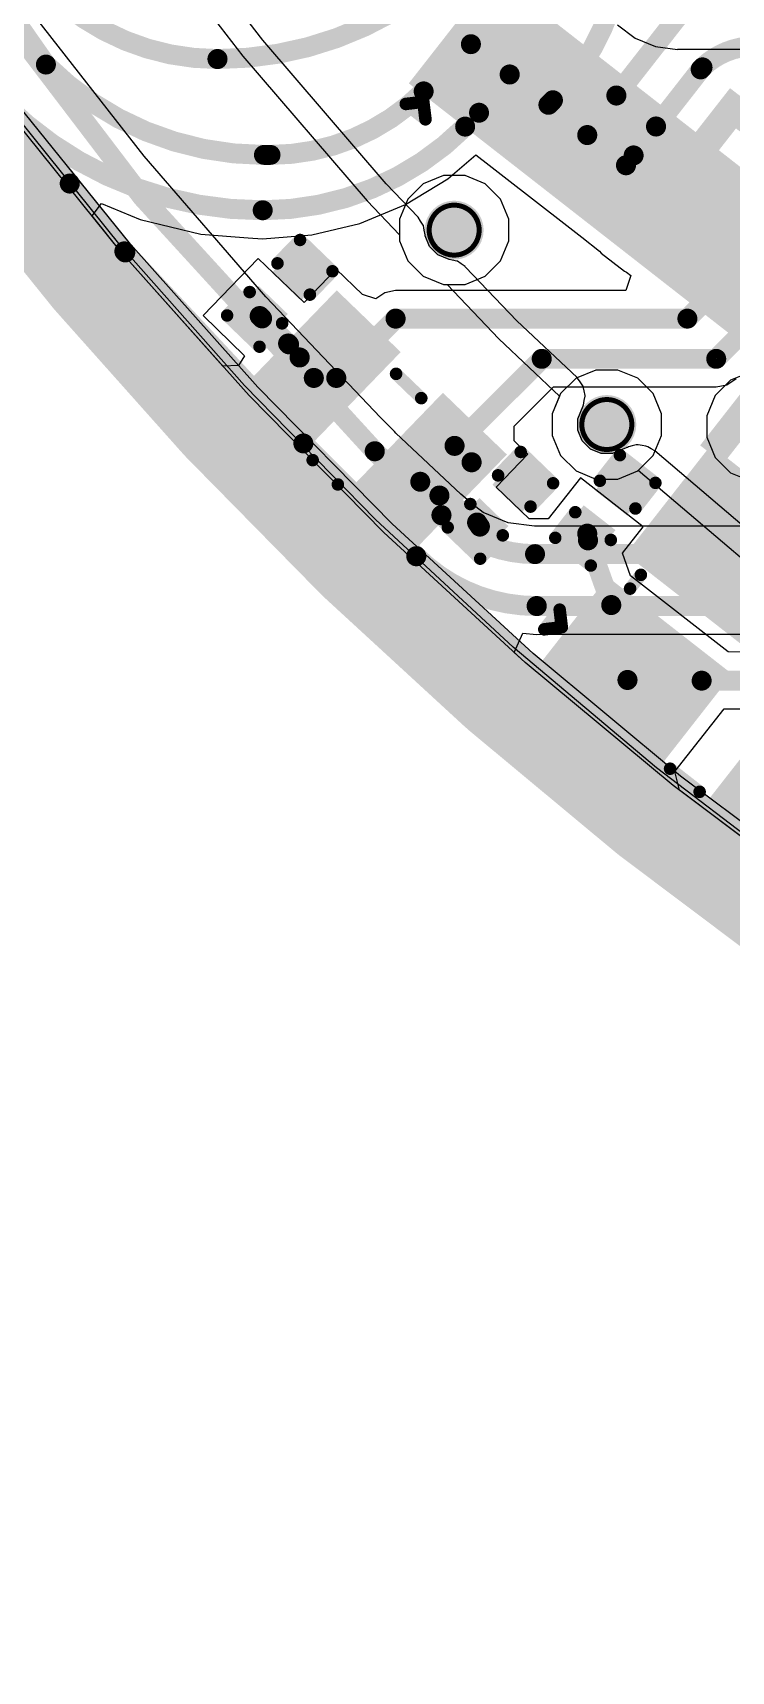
# Model space of a CAD drawing. Header units: inches. Extents: x -30 to 282, y -86 to 78.
# Drawn here: x -20.85 to -13.75, y -85.13 to -68.46 of the extents above; entities that cross this region are included whole.
import ezdxf

# ---------------------------------------------------------------- set-up
doc = ezdxf.new("R2010")
doc.units = ezdxf.units.IN
for name, color, linetype in [('Board Outline', 216, 'Continuous'), ('Bottom Layer', 5, 'Continuous'), ('Drill Drawing', 1, 'Continuous'), ('GND 01', 76, 'Continuous'), ('GND 02', 16, 'Continuous'), ('PWR', 156, 'Continuous'), ('SIG 01', 90, 'Continuous'), ('Top Layer', 1, 'Continuous'), ('Top Overlay', 2, 'Continuous'), ('Top Paste', 8, 'Continuous'), ('Top Solder', 216, 'Continuous'), ('Via Holes', 16, 'Continuous')]:
    doc.layers.add(name, color=color, linetype=linetype)

# ---------------------------------------------------------------- blocks, each defined once
blk = doc.blocks.new('SMD2012_2P_77')
at = {"layer": 'Top Layer'}
for points in [[(-1.1, 0.7), (-0.4, 0.7), (-0.4, -0.7), (-1.1, -0.7)], [(0.4, 0.7), (1.1, 0.7), (1.1, -0.7), (0.4, -0.7)]]:
    blk.add_hatch(color=1, dxfattribs=at).paths.add_polyline_path(points)
at = {"layer": 'Top Paste'}
for points in [[(-1.1, 0.7), (-0.4, 0.7), (-0.4, -0.7), (-1.1, -0.7)], [(0.4, 0.7), (1.1, 0.7), (1.1, -0.7), (0.4, -0.7)]]:
    blk.add_hatch(color=8, dxfattribs=at).paths.add_polyline_path(points)
at = {"layer": 'Top Solder'}
for points in [[(-1.202, 0.802), (-0.298, 0.802), (-0.298, -0.802), (-1.202, -0.802)], [(0.298, 0.802), (1.202, 0.802), (1.202, -0.802), (0.298, -0.802)]]:
    blk.add_hatch(color=216, dxfattribs=at).paths.add_polyline_path(points)
at = {"layer": 'Top Overlay', "const_width": 0.127}
for points in [[(-0.178, 0.61), (0.178, 0.61)], [(-0.178, -0.61), (0.178, -0.61)]]:
    blk.add_lwpolyline(points, dxfattribs=at)
at = {"layer": 'Top Overlay', "const_width": 0.0635}
for points in [[(-0.21, 0.61, 1), (-0.146, 0.61, 1)], [(0.146, 0.61, 1), (0.21, 0.61, 1)], [(-0.21, -0.61, 1), (-0.146, -0.61, 1)], [(0.146, -0.61, 1), (0.21, -0.61, 1)]]:
    blk.add_lwpolyline(points, format="xyb", close=True, dxfattribs=at)
blk = doc.blocks.new('SMD3225_4P_78')
at = {"layer": 'Top Layer'}
for points in [[(-1.8, 1.45), (-0.4, 1.45), (-0.4, 0.25), (-1.8, 0.25)], [(0.4, 1.45), (1.8, 1.45), (1.8, 0.25), (0.4, 0.25)], [(-1.8, -0.25), (-0.4, -0.25), (-0.4, -1.45), (-1.8, -1.45)], [(0.4, -0.25), (1.8, -0.25), (1.8, -1.45), (0.4, -1.45)]]:
    blk.add_hatch(color=1, dxfattribs=at).paths.add_polyline_path(points)
at = {"layer": 'Top Paste'}
for points in [[(-1.8, 1.45), (-0.4, 1.45), (-0.4, 0.25), (-1.8, 0.25)], [(0.4, 1.45), (1.8, 1.45), (1.8, 0.25), (0.4, 0.25)], [(-1.8, -0.25), (-0.4, -0.25), (-0.4, -1.45), (-1.8, -1.45)], [(0.4, -0.25), (1.8, -0.25), (1.8, -1.45), (0.4, -1.45)]]:
    blk.add_hatch(color=8, dxfattribs=at).paths.add_polyline_path(points)
at = {"layer": 'Top Solder'}
for points in [[(-1.902, 1.552), (-0.298, 1.552), (-0.298, 0.148), (-1.902, 0.148)], [(0.298, 1.552), (1.902, 1.552), (1.902, 0.148), (0.298, 0.148)], [(-1.902, -0.148), (-0.298, -0.148), (-0.298, -1.552), (-1.902, -1.552)], [(0.298, -0.148), (1.902, -0.148), (1.902, -1.552), (0.298, -1.552)]]:
    blk.add_hatch(color=216, dxfattribs=at).paths.add_polyline_path(points)
at = {"layer": 'Top Overlay', "const_width": 0.127}
for points in [[(-0.203, 1.295), (0.178, 1.295)], [(-1.651, -0.102), (-1.651, 0.076)], [(1.651, -0.102), (1.651, 0.076)], [(-2.083, -0.965), (-2.083, -0.711)], [(-2.083, -0.711), (-1.956, -0.838)], [(-2.083, -0.965), (-1.956, -0.838)], [(-0.203, -1.295), (0.178, -1.295)]]:
    blk.add_lwpolyline(points, dxfattribs=at)
at = {"layer": 'Top Overlay', "const_width": 0.0635}
for points in [[(-0.235, 1.295, 1), (-0.171, 1.295, 1)], [(0.146, 1.295, 1), (0.21, 1.295, 1)], [(-1.683, 0.076, 1), (-1.619, 0.076, 1)], [(1.619, 0.076, 1), (1.683, 0.076, 1)], [(-1.683, -0.102, 1), (-1.619, -0.102, 1)], [(1.619, -0.102, 1), (1.683, -0.102, 1)], [(-2.115, -0.711, 1), (-2.051, -0.711, 1)], [(-2.115, -0.711, 1), (-2.051, -0.711, 1)], [(-1.988, -0.838, 1), (-1.924, -0.838, 1)], [(-1.988, -0.838, 1), (-1.924, -0.838, 1)], [(-2.115, -0.965, 1), (-2.051, -0.965, 1)], [(-2.115, -0.965, 1), (-2.051, -0.965, 1)], [(-0.235, -1.295, 1), (-0.171, -1.295, 1)], [(0.146, -1.295, 1), (0.21, -1.295, 1)]]:
    blk.add_lwpolyline(points, format="xyb", close=True, dxfattribs=at)
blk = doc.blocks.new('LQFP_100_86')
at = {"layer": 'Top Layer'}
for points in [[(-8.35, 6.15), (-7.15, 6.15), (-7.15, 5.85), (-8.35, 5.85)], [(-8.35, 5.65), (-7.15, 5.65), (-7.15, 5.35), (-8.35, 5.35)], [(-8.35, 5.15), (-7.15, 5.15), (-7.15, 4.85), (-8.35, 4.85)], [(-8.35, 4.65), (-7.15, 4.65), (-7.15, 4.35), (-8.35, 4.35)], [(-8.35, 4.15), (-7.15, 4.15), (-7.15, 3.85), (-8.35, 3.85)], [(-8.35, 3.65), (-7.15, 3.65), (-7.15, 3.35), (-8.35, 3.35)], [(-8.35, 3.15), (-7.15, 3.15), (-7.15, 2.85), (-8.35, 2.85)], [(-8.35, 2.65), (-7.15, 2.65), (-7.15, 2.35), (-8.35, 2.35)]]:
    blk.add_hatch(color=1, dxfattribs=at).paths.add_polyline_path(points)
at = {"layer": 'Top Paste'}
for points in [[(-8.35, 6.15), (-7.15, 6.15), (-7.15, 5.85), (-8.35, 5.85)], [(-8.35, 5.65), (-7.15, 5.65), (-7.15, 5.35), (-8.35, 5.35)], [(-8.35, 5.15), (-7.15, 5.15), (-7.15, 4.85), (-8.35, 4.85)], [(-8.35, 4.65), (-7.15, 4.65), (-7.15, 4.35), (-8.35, 4.35)], [(-8.35, 4.15), (-7.15, 4.15), (-7.15, 3.85), (-8.35, 3.85)], [(-8.35, 3.65), (-7.15, 3.65), (-7.15, 3.35), (-8.35, 3.35)], [(-8.35, 3.15), (-7.15, 3.15), (-7.15, 2.85), (-8.35, 2.85)], [(-8.35, 2.65), (-7.15, 2.65), (-7.15, 2.35), (-8.35, 2.35)]]:
    blk.add_hatch(color=8, dxfattribs=at).paths.add_polyline_path(points)
at = {"layer": 'Top Solder'}
for points in [[(-8.452, 6.252), (-7.048, 6.252), (-7.048, 5.748), (-8.452, 5.748)], [(-8.452, 5.752), (-7.048, 5.752), (-7.048, 5.248), (-8.452, 5.248)], [(-8.452, 5.252), (-7.048, 5.252), (-7.048, 4.748), (-8.452, 4.748)], [(-8.452, 4.752), (-7.048, 4.752), (-7.048, 4.248), (-8.452, 4.248)], [(-8.452, 4.252), (-7.048, 4.252), (-7.048, 3.748), (-8.452, 3.748)], [(-8.452, 3.752), (-7.048, 3.752), (-7.048, 3.248), (-8.452, 3.248)], [(-8.452, 3.252), (-7.048, 3.252), (-7.048, 2.748), (-8.452, 2.748)], [(-8.452, 2.752), (-7.048, 2.752), (-7.048, 2.248), (-8.452, 2.248)], [(-8.452, 2.252), (-7.048, 2.252), (-7.048, 1.748), (-8.452, 1.748)]]:
    blk.add_hatch(color=216, dxfattribs=at).paths.add_polyline_path(points)
at = {"layer": 'Top Overlay', "const_width": 0.127}
for points in [[(-8.636, 6.147), (-8.636, 5.893)], [(-8.636, 6.147), (-8.509, 6.02)], [(-8.509, 6.02), (-8.636, 5.893)]]:
    blk.add_lwpolyline(points, dxfattribs=at)
at = {"layer": 'Top Overlay', "const_width": 0.0635}
for points in [[(-8.668, 6.147, 1), (-8.604, 6.147, 1)], [(-8.668, 6.147, 1), (-8.604, 6.147, 1)], [(-8.541, 6.02, 1), (-8.477, 6.02, 1)], [(-8.541, 6.02, 1), (-8.477, 6.02, 1)], [(-8.668, 5.893, 1), (-8.604, 5.893, 1)], [(-8.668, 5.893, 1), (-8.604, 5.893, 1)]]:
    blk.add_lwpolyline(points, format="xyb", close=True, dxfattribs=at)
blk = doc.blocks.new('C___0201_148')
at = {"layer": 'Top Layer'}
for points in [[(-0.45, 0.15), (-0.15, 0.15), (-0.15, -0.15), (-0.45, -0.15)], [(0.15, 0.15), (0.45, 0.15), (0.45, -0.15), (0.15, -0.15)]]:
    blk.add_hatch(color=1, dxfattribs=at).paths.add_polyline_path(points)
at = {"layer": 'Top Paste'}
for points in [[(-0.45, 0.15), (-0.15, 0.15), (-0.15, -0.15), (-0.45, -0.15)], [(0.15, 0.15), (0.45, 0.15), (0.45, -0.15), (0.15, -0.15)]]:
    blk.add_hatch(color=8, dxfattribs=at).paths.add_polyline_path(points)
at = {"layer": 'Top Solder'}
for points in [[(-0.505, 0.205), (-0.095, 0.205), (-0.095, -0.205), (-0.505, -0.205)], [(0.095, 0.205), (0.505, 0.205), (0.505, -0.205), (0.095, -0.205)]]:
    blk.add_hatch(color=216, dxfattribs=at).paths.add_polyline_path(points)
at = {"layer": 'Top Overlay', "const_width": 0.127}
for points in [[(-0.203, 0.229), (-0.533, 0.229)], [(-0.533, -0.229), (-0.533, 0.229)], [(0.533, 0.229), (0.203, 0.229)], [(0.533, -0.229), (0.533, 0.229)], [(-0.203, -0.229), (-0.533, -0.229)], [(0.533, -0.229), (0.203, -0.229)]]:
    blk.add_lwpolyline(points, dxfattribs=at)
at = {"layer": 'Top Overlay', "const_width": 0.0635}
for points in [[(-0.565, 0.229, 1), (-0.502, 0.229, 1)], [(-0.565, 0.229, 1), (-0.502, 0.229, 1)], [(-0.235, 0.229, 1), (-0.171, 0.229, 1)], [(0.171, 0.229, 1), (0.235, 0.229, 1)], [(0.502, 0.229, 1), (0.565, 0.229, 1)], [(0.502, 0.229, 1), (0.565, 0.229, 1)], [(-0.565, -0.229, 1), (-0.502, -0.229, 1)], [(-0.565, -0.229, 1), (-0.502, -0.229, 1)], [(-0.235, -0.229, 1), (-0.171, -0.229, 1)], [(0.171, -0.229, 1), (0.235, -0.229, 1)], [(0.502, -0.229, 1), (0.565, -0.229, 1)], [(0.502, -0.229, 1), (0.565, -0.229, 1)]]:
    blk.add_lwpolyline(points, format="xyb", close=True, dxfattribs=at)
blk = doc.blocks.new('C___0201_149')
at = {"layer": 'Top Layer'}
for points in [[(-0.45, 0.15), (-0.15, 0.15), (-0.15, -0.15), (-0.45, -0.15)], [(0.15, 0.15), (0.45, 0.15), (0.45, -0.15), (0.15, -0.15)]]:
    blk.add_hatch(color=1, dxfattribs=at).paths.add_polyline_path(points)
at = {"layer": 'Top Paste'}
for points in [[(-0.45, 0.15), (-0.15, 0.15), (-0.15, -0.15), (-0.45, -0.15)], [(0.15, 0.15), (0.45, 0.15), (0.45, -0.15), (0.15, -0.15)]]:
    blk.add_hatch(color=8, dxfattribs=at).paths.add_polyline_path(points)
at = {"layer": 'Top Solder'}
for points in [[(-0.505, 0.205), (-0.095, 0.205), (-0.095, -0.205), (-0.505, -0.205)], [(0.095, 0.205), (0.505, 0.205), (0.505, -0.205), (0.095, -0.205)]]:
    blk.add_hatch(color=216, dxfattribs=at).paths.add_polyline_path(points)
at = {"layer": 'Top Overlay', "const_width": 0.127}
for points in [[(-0.203, 0.229), (-0.533, 0.229)], [(-0.533, -0.229), (-0.533, 0.229)], [(0.533, 0.229), (0.203, 0.229)], [(0.533, -0.229), (0.533, 0.229)], [(-0.203, -0.229), (-0.533, -0.229)], [(0.533, -0.229), (0.203, -0.229)]]:
    blk.add_lwpolyline(points, dxfattribs=at)
at = {"layer": 'Top Overlay', "const_width": 0.0635}
for points in [[(-0.565, 0.229, 1), (-0.502, 0.229, 1)], [(-0.565, 0.229, 1), (-0.502, 0.229, 1)], [(-0.235, 0.229, 1), (-0.171, 0.229, 1)], [(0.171, 0.229, 1), (0.235, 0.229, 1)], [(0.502, 0.229, 1), (0.565, 0.229, 1)], [(0.502, 0.229, 1), (0.565, 0.229, 1)], [(-0.565, -0.229, 1), (-0.502, -0.229, 1)], [(-0.565, -0.229, 1), (-0.502, -0.229, 1)], [(-0.235, -0.229, 1), (-0.171, -0.229, 1)], [(0.171, -0.229, 1), (0.235, -0.229, 1)], [(0.502, -0.229, 1), (0.565, -0.229, 1)], [(0.502, -0.229, 1), (0.565, -0.229, 1)]]:
    blk.add_lwpolyline(points, format="xyb", close=True, dxfattribs=at)
blk = doc.blocks.new('C___0201_153')
at = {"layer": 'Top Layer'}
for points in [[(-0.45, 0.15), (-0.15, 0.15), (-0.15, -0.15), (-0.45, -0.15)], [(0.15, 0.15), (0.45, 0.15), (0.45, -0.15), (0.15, -0.15)]]:
    blk.add_hatch(color=1, dxfattribs=at).paths.add_polyline_path(points)
at = {"layer": 'Top Paste'}
for points in [[(-0.45, 0.15), (-0.15, 0.15), (-0.15, -0.15), (-0.45, -0.15)], [(0.15, 0.15), (0.45, 0.15), (0.45, -0.15), (0.15, -0.15)]]:
    blk.add_hatch(color=8, dxfattribs=at).paths.add_polyline_path(points)
at = {"layer": 'Top Solder'}
for points in [[(-0.505, 0.205), (-0.095, 0.205), (-0.095, -0.205), (-0.505, -0.205)], [(0.095, 0.205), (0.505, 0.205), (0.505, -0.205), (0.095, -0.205)]]:
    blk.add_hatch(color=216, dxfattribs=at).paths.add_polyline_path(points)
at = {"layer": 'Top Overlay', "const_width": 0.127}
for points in [[(-0.203, 0.229), (-0.533, 0.229)], [(-0.533, -0.229), (-0.533, 0.229)], [(0.533, 0.229), (0.203, 0.229)], [(0.533, -0.229), (0.533, 0.229)], [(-0.203, -0.229), (-0.533, -0.229)], [(0.533, -0.229), (0.203, -0.229)]]:
    blk.add_lwpolyline(points, dxfattribs=at)
at = {"layer": 'Top Overlay', "const_width": 0.0635}
for points in [[(-0.565, 0.229, 1), (-0.502, 0.229, 1)], [(-0.565, 0.229, 1), (-0.502, 0.229, 1)], [(-0.235, 0.229, 1), (-0.171, 0.229, 1)], [(0.171, 0.229, 1), (0.235, 0.229, 1)], [(0.502, 0.229, 1), (0.565, 0.229, 1)], [(0.502, 0.229, 1), (0.565, 0.229, 1)], [(-0.565, -0.229, 1), (-0.502, -0.229, 1)], [(-0.565, -0.229, 1), (-0.502, -0.229, 1)], [(-0.235, -0.229, 1), (-0.171, -0.229, 1)], [(0.171, -0.229, 1), (0.235, -0.229, 1)], [(0.502, -0.229, 1), (0.565, -0.229, 1)], [(0.502, -0.229, 1), (0.565, -0.229, 1)]]:
    blk.add_lwpolyline(points, format="xyb", close=True, dxfattribs=at)

msp = doc.modelspace()

# ---------------------------------------------------------------- hatches: boundary and pattern name
at = {"layer": 'Bottom Layer'}
h = msp.add_hatch(color=5, dxfattribs=at)
edge = h.paths.add_edge_path()
edge.add_arc((-16.565, -70.471), 0.3, 0, 360)
h = msp.add_hatch(color=5, dxfattribs=at)
edge = h.paths.add_edge_path()
edge.add_arc((-15.014, -72.448), 0.3, 0, 360)
at = {"layer": 'PWR'}
h = msp.add_hatch(color=156, dxfattribs=at)
edge = h.paths.add_edge_path()
edge.add_arc((-16.565, -70.471), 0.3, 0, 360)
h = msp.add_hatch(color=156, dxfattribs=at)
edge = h.paths.add_edge_path()
edge.add_arc((-15.014, -72.448), 0.3, 0, 360)
at = {"layer": 'SIG 01'}
h = msp.add_hatch(color=90, dxfattribs=at)
edge = h.paths.add_edge_path()
edge.add_arc((-16.565, -70.471), 0.3, 0, 360)
h = msp.add_hatch(color=90, dxfattribs=at)
edge = h.paths.add_edge_path()
edge.add_arc((-15.014, -72.448), 0.3, 0, 360)
at = {"layer": 'Top Layer'}
for points in [[(-13.526, -69.212), (-13.762, -69.027), (-14.913, -70.5), (-14.676, -70.684)], [(-11.556, -70.751), (-13.695, -69.079), (-13.871, -69.304), (-11.732, -70.976)], [(-13.829, -72.844), (-12.268, -70.846), (-12.504, -70.661), (-14.066, -72.66)]]:
    msp.add_hatch(color=1, dxfattribs=at).paths.add_polyline_path(points)
h = msp.add_hatch(color=1, dxfattribs=at)
edge = h.paths.add_edge_path()
edge.add_arc((-16.565, -70.471), 0.3, 0, 360)
h = msp.add_hatch(color=1, dxfattribs=at)
edge = h.paths.add_edge_path()
edge.add_arc((-15.014, -72.448), 0.3, 0, 360)
at = {"layer": 'Via Holes'}
h = msp.add_hatch(color=7, dxfattribs=at)
edge = h.paths.add_edge_path()
edge.add_arc((-16.565, -70.471), 0.15, 0, 360)
h = msp.add_hatch(color=7, dxfattribs=at)
edge = h.paths.add_edge_path()
edge.add_arc((-15.014, -72.448), 0.15, 0, 360)

# ---------------------------------------------------------------- linework, layer by layer
at = {"layer": 'Board Outline', "const_width": 0.254}
msp.add_lwpolyline([(37.495, -16.446, -2.502525), (-17.293, -16.446)], format="xyb", dxfattribs=at)
at = {"layer": 'Bottom Layer'}
for p, q in [((-18.51, -68.539), (-19.685, -67.015)), ((-19.895, -67.168), (-18.711, -68.702)), ((-17.256, -69.999), (-18.51, -68.539)), ((-18.711, -68.702), (-17.448, -70.173)), ((-19.959, -70.625), (-21.152, -69.14)), ((-16.932, -70.34), (-17.256, -69.999)), ((-17.448, -70.173), (-17.119, -70.518)), ((-16.906, -70.38), (-16.932, -70.34)), ((-16.88, -70.419), (-16.906, -70.38)), ((-16.879, -70.422), (-16.88, -70.419)), ((-16.877, -70.425), (-16.879, -70.422)), ((-16.869, -70.472), (-16.877, -70.425)), ((-16.86, -70.518), (-16.869, -70.472)), ((-18.695, -72.051), (-19.959, -70.625)), ((-17.119, -70.518), (-17.119, -70.581)), ((-17.119, -70.581), (-17.035, -70.784)), ((-16.86, -70.529), (-16.86, -70.518)), ((-16.815, -70.638), (-16.86, -70.529)), ((-16.732, -70.721), (-16.815, -70.638)), ((-17.035, -70.784), (-16.879, -70.94)), ((-16.616, -70.769), (-16.732, -70.721)), ((-16.584, -70.776), (-16.616, -70.769)), ((-16.537, -70.785), (-16.584, -70.776)), ((-16.535, -70.787), (-16.537, -70.785)), ((-16.532, -70.788), (-16.535, -70.787)), ((-16.493, -70.815), (-16.532, -70.788)), ((-16.453, -70.842), (-16.493, -70.815)), ((-16.879, -70.94), (-16.675, -71.025)), ((-16.452, -70.844), (-16.453, -70.842)), ((-16.449, -70.846), (-16.452, -70.844)), ((-15.928, -71.392), (-16.449, -70.846)), ((-16.675, -71.025), (-16.637, -71.025)), ((-16.637, -71.025), (-16.111, -71.576)), ((-15.316, -71.971), (-15.928, -71.392)), ((-16.111, -71.576), (-15.494, -72.159)), ((-15.314, -71.974), (-15.316, -71.971)), ((-15.311, -71.976), (-15.314, -71.974)), ((-15.284, -72.015), (-15.311, -71.976)), ((-17.363, -73.414), (-18.695, -72.051)), ((-15.257, -72.054), (-15.284, -72.015)), ((-15.256, -72.057), (-15.257, -72.054)), ((-15.254, -72.06), (-15.256, -72.057)), ((-15.245, -72.106), (-15.254, -72.06)), ((-15.235, -72.152), (-15.245, -72.106)), ((-15.494, -72.159), (-15.568, -72.338)), ((-15.309, -72.389), (-15.254, -72.258)), ((-15.254, -72.255), (-15.252, -72.252)), ((-15.254, -72.258), (-15.254, -72.255)), ((-15.252, -72.252), (-15.244, -72.205)), ((-15.244, -72.205), (-15.235, -72.159)), ((-15.235, -72.156), (-15.235, -72.152)), ((-15.235, -72.159), (-15.235, -72.156)), ((-15.568, -72.338), (-15.568, -72.558)), ((-15.309, -72.507), (-15.309, -72.389)), ((-15.568, -72.558), (-15.483, -72.762)), ((-15.264, -72.615), (-15.309, -72.507)), ((-15.181, -72.698), (-15.264, -72.615)), ((-15.483, -72.762), (-15.327, -72.918)), ((-15.072, -72.743), (-15.181, -72.698)), ((-14.955, -72.743), (-15.072, -72.743)), ((-14.818, -72.686), (-14.955, -72.743)), ((-14.813, -72.683), (-14.818, -72.686)), ((-14.803, -72.68), (-14.813, -72.683)), ((-14.794, -72.674), (-14.803, -72.68)), ((-14.755, -72.666), (-14.794, -72.674)), ((-14.716, -72.655), (-14.755, -72.666)), ((-14.706, -72.656), (-14.716, -72.655)), ((-14.695, -72.654), (-14.706, -72.656)), ((-14.656, -72.662), (-14.695, -72.654)), ((-14.616, -72.667), (-14.656, -72.662)), ((-14.607, -72.672), (-14.616, -72.667)), ((-14.596, -72.674), (-14.607, -72.672)), ((-14.563, -72.696), (-14.596, -72.674)), ((-14.527, -72.716), (-14.563, -72.696)), ((-13.064, -73.961), (-14.527, -72.716)), ((-15.327, -72.918), (-15.124, -73.002)), ((-14.903, -73.002), (-14.7, -72.918)), ((-14.7, -72.918), (-14.695, -72.913)), ((-14.695, -72.913), (-13.226, -74.163)), ((-15.124, -73.002), (-14.903, -73.002)), ((-15.967, -74.711), (-17.363, -73.414)), ((-14.51, -75.939), (-15.967, -74.711)), ((-12.995, -77.094), (-14.51, -75.939))]:
    msp.add_line(p, q, dxfattribs=at)
at = {"layer": 'Drill Drawing'}
for points, const_width in [([(-16.311, -70.471, 1), (-16.819, -70.471, 1)], 0.0508), ([(-16.832, -70.471, 1), (-16.806, -70.471, 1)], 0.0254), ([(-16.324, -70.471, 1), (-16.298, -70.471, 1)], 0.0254), ([(-14.76, -72.448, 1), (-15.268, -72.448, 1)], 0.0508), ([(-15.28, -72.448, 1), (-15.255, -72.448, 1)], 0.0254), ([(-14.772, -72.448, 1), (-14.747, -72.448, 1)], 0.0254)]:
    msp.add_lwpolyline(points, format="xyb", close=True, dxfattribs=dict(at, const_width=const_width))
at = {"layer": 'GND 01'}
for p, q in [((-19.854, -70.615), (-21.075, -69.099)), ((-18.559, -72.069), (-19.854, -70.615)), ((-17.194, -73.458), (-18.559, -72.069)), ((-15.762, -74.777), (-17.194, -73.458)), ((-14.266, -76.023), (-15.762, -74.777)), ((-12.71, -77.193), (-14.266, -76.023))]:
    msp.add_line(p, q, dxfattribs=at)
at = {"layer": 'GND 01', "const_width": 1.016}
for points in [[(-21.481, -69.409), (-20.244, -70.945)], [(-20.244, -70.945), (-18.932, -72.418)], [(-18.932, -72.418), (-17.549, -73.825)], [(-17.549, -73.825), (-16.098, -75.161)], [(-16.098, -75.161), (-14.583, -76.423)], [(-14.583, -76.423), (-13.006, -77.609)]]:
    msp.add_lwpolyline(points, dxfattribs=at)
at = {"layer": 'GND 01', "const_width": 0.508}
for points in [[(-20.498, -70.945, 1), (-19.99, -70.945, 1)], [(-20.498, -70.945, 1), (-19.99, -70.945, 1)], [(-19.186, -72.418, 1), (-18.678, -72.418, 1)], [(-19.186, -72.418, 1), (-18.678, -72.418, 1)], [(-17.803, -73.825, 1), (-17.295, -73.825, 1)], [(-17.803, -73.825, 1), (-17.295, -73.825, 1)], [(-16.352, -75.161, 1), (-15.844, -75.161, 1)], [(-16.352, -75.161, 1), (-15.844, -75.161, 1)], [(-14.837, -76.423, 1), (-14.329, -76.423, 1)], [(-14.837, -76.423, 1), (-14.329, -76.423, 1)]]:
    msp.add_lwpolyline(points, format="xyb", close=True, dxfattribs=at)
at = {"layer": 'GND 02'}
for p, q in [((-19.854, -70.615), (-21.075, -69.099)), ((-18.559, -72.069), (-19.854, -70.615)), ((-17.194, -73.458), (-18.559, -72.069)), ((-15.762, -74.777), (-17.194, -73.458)), ((-14.266, -76.023), (-15.762, -74.777)), ((-12.71, -77.193), (-14.266, -76.023))]:
    msp.add_line(p, q, dxfattribs=at)
at = {"layer": 'GND 02', "const_width": 1.016}
for points in [[(-21.481, -69.409), (-20.244, -70.945)], [(-20.244, -70.945), (-18.932, -72.418)], [(-18.932, -72.418), (-17.549, -73.825)], [(-17.549, -73.825), (-16.098, -75.161)], [(-16.098, -75.161), (-14.583, -76.423)], [(-14.583, -76.423), (-13.006, -77.609)]]:
    msp.add_lwpolyline(points, dxfattribs=at)
at = {"layer": 'GND 02', "const_width": 0.508}
for points in [[(-20.498, -70.945, 1), (-19.99, -70.945, 1)], [(-20.498, -70.945, 1), (-19.99, -70.945, 1)], [(-19.186, -72.418, 1), (-18.678, -72.418, 1)], [(-19.186, -72.418, 1), (-18.678, -72.418, 1)], [(-17.803, -73.825, 1), (-17.295, -73.825, 1)], [(-17.803, -73.825, 1), (-17.295, -73.825, 1)], [(-16.352, -75.161, 1), (-15.844, -75.161, 1)], [(-16.352, -75.161, 1), (-15.844, -75.161, 1)], [(-14.837, -76.423, 1), (-14.329, -76.423, 1)], [(-14.837, -76.423, 1), (-14.329, -76.423, 1)]]:
    msp.add_lwpolyline(points, format="xyb", close=True, dxfattribs=at)
at = {"layer": 'PWR'}
for p, q in [((-19.947, -70.694), (-21.172, -69.173)), ((-16.675, -69.917), (-16.879, -70.001)), ((-16.455, -69.917), (-16.675, -69.917)), ((-16.251, -70.001), (-16.455, -69.917)), ((-16.879, -70.001), (-17.035, -70.157)), ((-16.095, -70.157), (-16.251, -70.001)), ((-17.035, -70.157), (-17.119, -70.36)), ((-16.011, -70.36), (-16.095, -70.157)), ((-17.119, -70.36), (-17.119, -70.581)), ((-16.011, -70.581), (-16.011, -70.36)), ((-17.119, -70.581), (-17.035, -70.784)), ((-16.095, -70.784), (-16.011, -70.581)), ((-18.648, -72.153), (-19.947, -70.694)), ((-17.035, -70.784), (-16.879, -70.94)), ((-16.251, -70.94), (-16.095, -70.784)), ((-16.879, -70.94), (-16.675, -71.025)), ((-16.455, -71.025), (-16.251, -70.94)), ((-16.675, -71.025), (-16.455, -71.025)), ((-15.327, -71.978), (-15.483, -72.134)), ((-15.124, -71.894), (-15.327, -71.978)), ((-14.903, -71.894), (-15.124, -71.894)), ((-14.7, -71.978), (-14.903, -71.894)), ((-14.544, -72.134), (-14.7, -71.978)), ((-13.553, -71.914), (-13.757, -71.998)), ((-15.483, -72.134), (-15.568, -72.338)), ((-14.46, -72.338), (-14.544, -72.134)), ((-13.757, -71.998), (-13.913, -72.154)), ((-17.279, -73.545), (-18.648, -72.153)), ((-13.913, -72.154), (-13.997, -72.358)), ((-15.568, -72.338), (-15.568, -72.558)), ((-14.46, -72.558), (-14.46, -72.338)), ((-13.997, -72.358), (-13.997, -72.578)), ((-15.568, -72.558), (-15.483, -72.762)), ((-14.544, -72.762), (-14.46, -72.558)), ((-13.997, -72.578), (-13.913, -72.782)), ((-15.483, -72.762), (-15.327, -72.918)), ((-14.7, -72.918), (-14.544, -72.762)), ((-13.913, -72.782), (-13.757, -72.938)), ((-15.327, -72.918), (-15.124, -73.002)), ((-14.903, -73.002), (-14.7, -72.918)), ((-13.757, -72.938), (-13.553, -73.022)), ((-15.124, -73.002), (-14.903, -73.002)), ((-15.842, -74.868), (-17.279, -73.545)), ((-14.341, -76.118), (-15.842, -74.868)), ((-12.907, -77.197), (-14.341, -76.118))]:
    msp.add_line(p, q, dxfattribs=at)
at = {"layer": 'SIG 01'}
for p, q in [((-19.714, -69.718), (-20.879, -68.227)), ((-14.905, -68.382), (-14.726, -68.519)), ((-14.726, -68.519), (-14.519, -68.605)), ((-14.519, -68.605), (-14.296, -68.634)), ((-14.296, -68.634), (-14.296, -68.632)), ((-14.296, -68.632), (-12.132, -68.632)), ((-18.479, -71.151), (-19.714, -69.718)), ((-17.314, -72.375), (-18.479, -71.151)), ((-17.171, -72.518), (-17.314, -72.375)), ((-17.159, -72.535), (-17.171, -72.518)), ((-17.171, -72.518), (-17.171, -72.518)), ((-16.497, -73.156), (-17.159, -72.535)), ((-16.344, -73.286), (-16.497, -73.156)), ((-16.497, -73.156), (-16.497, -73.156)), ((-16.497, -73.156), (-16.497, -73.156)), ((-16.272, -73.341), (-16.344, -73.286)), ((-16.017, -73.447), (-16.272, -73.341)), ((-15.749, -73.482), (-16.017, -73.447)), ((-15.743, -73.481), (-15.749, -73.482)), ((-11.725, -73.481), (-15.743, -73.481)), ((-15.954, -74.765), (-15.867, -74.569)), ((-15.867, -74.569), (-15.727, -74.583)), ((-15.727, -74.583), (-15.526, -74.579)), ((-15.727, -74.583), (-15.727, -74.583)), ((-15.526, -74.579), (-11.459, -74.579)), ((-15.842, -74.868), (-15.954, -74.765)), ((-14.341, -76.118), (-15.842, -74.868)), ((-12.781, -77.293), (-14.341, -76.118))]:
    msp.add_line(p, q, dxfattribs=at)
at = {"layer": 'SIG 01', "const_width": 0.203}
for points in [[(-17.372, -72.72, -0.253161), (-27.922, -37.303)], [(-19.907, -70.697, -0.015996), (-19.916, -70.687)], [(-16.694, -73.37, -0.010473), (-17.372, -72.72)], [(-15.743, -73.766, -0.19983), (-16.694, -73.37)], [(-15.727, -74.294, -0.198913), (-16.949, -73.788)]]:
    msp.add_lwpolyline(points, format="xyb", dxfattribs=at)
for points in [[(-20.981, -69.341), (-20.471, -69.997)], [(-20.471, -69.997), (-19.916, -70.687)], [(-19.907, -70.697), (-19.907, -70.698)], [(-19.907, -70.698), (-18.098, -72.64)], [(-18.098, -72.64), (-16.95, -73.787)], [(-16.95, -73.787), (-16.949, -73.788)], [(-15.743, -73.766), (-11.725, -73.766)], [(-15.727, -74.294), (-15.726, -74.294)], [(-15.726, -74.294), (-10.977, -74.294)]]:
    msp.add_lwpolyline(points, dxfattribs=at)
at = {"layer": 'SIG 01', "const_width": 0.102}
for points in [[(-20.522, -69.997, 1), (-20.42, -69.997, 1)], [(-20.522, -69.997, 1), (-20.42, -69.997, 1)], [(-19.967, -70.687, 1), (-19.865, -70.687, 1)], [(-19.967, -70.687, 1), (-19.865, -70.687, 1)], [(-19.958, -70.697, 1), (-19.856, -70.697, 1)], [(-19.958, -70.697, 1), (-19.856, -70.697, 1)], [(-19.957, -70.698, 1), (-19.856, -70.698, 1)], [(-19.957, -70.698, 1), (-19.856, -70.698, 1)], [(-18.148, -72.64, 1), (-18.047, -72.64, 1)], [(-18.148, -72.64, 1), (-18.047, -72.64, 1)], [(-17.423, -72.72, 1), (-17.321, -72.72, 1)], [(-17.423, -72.72, 1), (-17.321, -72.72, 1)], [(-16.745, -73.37, 1), (-16.643, -73.37, 1)], [(-16.745, -73.37, 1), (-16.643, -73.37, 1)], [(-17.001, -73.787, 1), (-16.899, -73.787, 1)], [(-17.001, -73.787, 1), (-16.899, -73.787, 1)], [(-17, -73.788, 1), (-16.899, -73.788, 1)], [(-17, -73.788, 1), (-16.899, -73.788, 1)], [(-15.794, -73.766, 1), (-15.693, -73.766, 1)], [(-15.794, -73.766, 1), (-15.693, -73.766, 1)], [(-15.778, -74.294, 1), (-15.676, -74.294, 1)], [(-15.778, -74.294, 1), (-15.676, -74.294, 1)], [(-15.777, -74.294, 1), (-15.675, -74.294, 1)], [(-15.777, -74.294, 1), (-15.675, -74.294, 1)]]:
    msp.add_lwpolyline(points, format="xyb", close=True, dxfattribs=at)
at = {"layer": 'Top Layer'}
for p, q in [((-16.63, -69.948), (-16.344, -69.704)), ((-16.344, -69.704), (-16.208, -69.81)), ((-16.208, -69.81), (-16.208, -69.81)), ((-16.208, -69.81), (-16.057, -69.928)), ((-17.058, -70.21), (-16.63, -69.948)), ((-16.057, -69.928), (-16.057, -69.928)), ((-16.057, -69.928), (-15.42, -70.425)), ((-20.243, -70.327), (-20.149, -70.201)), ((-20.149, -70.201), (-19.754, -70.364)), ((-17.522, -70.402), (-17.058, -70.21)), ((-19.947, -70.694), (-20.243, -70.327)), ((-19.754, -70.364), (-19.14, -70.512)), ((-18.01, -70.519), (-17.522, -70.402)), ((-15.42, -70.425), (-15.42, -70.425)), ((-15.42, -70.425), (-15.269, -70.544)), ((-19.14, -70.512), (-18.659, -70.549)), ((-18.659, -70.549), (-18.511, -70.561)), ((-18.511, -70.559), (-18.01, -70.519)), ((-18.511, -70.561), (-18.511, -70.559)), ((-18.511, -70.561), (-18.511, -70.561)), ((-15.269, -70.544), (-15.269, -70.544)), ((-15.269, -70.544), (-15.089, -70.685)), ((-18.914, -71.854), (-19.947, -70.694)), ((-18.556, -70.758), (-19.117, -71.34)), ((-18.09, -71.208), (-18.556, -70.758)), ((-15.089, -70.685), (-15.072, -70.704)), ((-15.072, -70.704), (-14.836, -70.888)), ((-17.763, -70.868), (-18.09, -71.208)), ((-17.496, -71.126), (-17.763, -70.868)), ((-14.836, -70.888), (-14.813, -70.9)), ((-14.769, -70.934), (-14.822, -71.086)), ((-14.813, -70.9), (-14.769, -70.934)), ((-17.361, -71.17), (-17.496, -71.126)), ((-17.269, -71.108), (-17.361, -71.17)), ((-17.16, -71.086), (-17.269, -71.108)), ((-14.822, -71.086), (-17.16, -71.086)), ((-19.117, -71.34), (-18.694, -71.748)), ((-18.694, -71.748), (-18.755, -71.847)), ((-18.755, -71.847), (-18.914, -71.854)), ((-13.794, -72.043), (-13.701, -71.981)), ((-15.955, -72.463), (-15.557, -72.065)), ((-15.557, -72.065), (-13.903, -72.065)), ((-13.903, -72.065), (-13.794, -72.043)), ((-13.903, -72.065), (-13.903, -72.065)), ((-15.954, -72.615), (-15.955, -72.463)), ((-15.815, -72.75), (-15.954, -72.615)), ((-16.138, -73.084), (-15.815, -72.75)), ((-15.803, -73.408), (-16.138, -73.084)), ((-15.283, -72.991), (-15.609, -73.408)), ((-14.646, -73.488), (-15.283, -72.991)), ((-15.609, -73.408), (-15.803, -73.408)), ((-14.856, -73.756), (-14.646, -73.488)), ((-14.773, -73.986), (-14.856, -73.756)), ((-13.781, -74.761), (-14.773, -73.986)), ((-13.63, -74.764), (-13.781, -74.761)), ((-14.322, -75.978), (-13.822, -75.338)), ((-13.822, -75.338), (-13.63, -75.338)), ((-14.277, -76.167), (-14.322, -75.978)), ((-12.781, -77.293), (-14.277, -76.167))]:
    msp.add_line(p, q, dxfattribs=at)
at = {"layer": 'Top Layer', "const_width": 0.203}
for points in [[(-20.713, -68.787, -0.165664), (-28.548, -45.789)], [(-16.465, -67.694, -0.19901), (-18.97, -68.731)], [(-14.87, -67.774, -0.161202), (-15.561, -69.15)], [(-18.97, -68.731, -0.198799), (-20.698, -68.015)], [(-14.042, -68.816, -0.195472), (-13.512, -68.601)], [(-18.499, -69.706, -0.198657), (-20.713, -68.787)], [(-14.06, -68.836, -0.032919), (-14.042, -68.816)], [(-14.06, -68.836, -0.000285), (-14.06, -68.836)], [(-16.875, -69.06, -0.198624), (-18.431, -69.706)], [(-18.511, -70.269, -0.198913), (-21.15, -69.176)], [(-16.453, -69.418, -0.198794), (-18.511, -70.269)]]:
    msp.add_lwpolyline(points, format="xyb", dxfattribs=at)
for points in [[(-14.917, -69.102), (-13.207, -66.913)], [(-16.875, -69.06), (-16.395, -68.58)], [(-16.313, -69.277), (-16.001, -68.888)], [(-14.514, -69.417), (-14.06, -68.836)], [(-14.06, -68.836), (-14.06, -68.836)], [(-15.607, -69.196), (-15.561, -69.15)], [(-15.213, -69.504), (-14.917, -69.102)], [(-16.453, -69.418), (-16.313, -69.277)], [(-14.741, -69.711), (-14.514, -69.417)], [(-18.499, -69.706), (-18.431, -69.706)], [(-14.819, -69.811), (-14.741, -69.711)], [(-14.196, -71.371), (-13.637, -70.812)], [(-13.903, -71.78), (-13.243, -71.12)], [(-18.541, -71.345), (-18.516, -71.369)], [(-18.516, -71.369), (-18.252, -71.624)], [(-17.763, -71.974), (-17.16, -71.371)], [(-17.16, -71.371), (-14.196, -71.371)], [(-18.252, -71.624), (-18.243, -71.633)], [(-18.243, -71.633), (-18.135, -71.766)], [(-18.135, -71.766), (-17.991, -71.974)], [(-16.561, -72.665), (-15.675, -71.78)], [(-15.675, -71.78), (-13.903, -71.78)], [(-17.991, -71.974), (-17.763, -71.974)], [(-16.561, -72.665), (-16.388, -72.832)], [(-16.91, -73.03), (-16.715, -73.17)], [(-16.715, -73.17), (-16.332, -73.445)], [(-16.332, -73.445), (-16.304, -73.486)], [(-15.213, -73.558), (-15.205, -73.626)], [(-15.205, -73.626), (-14.969, -74.284)], [(-14.969, -74.284), (-14.804, -75.046)], [(-14.804, -75.046), (-14.051, -75.053)], [(-14.051, -75.053), (-13.63, -75.053)]]:
    msp.add_lwpolyline(points, dxfattribs=at)
at = {"layer": 'Top Layer'}
for points, const_width in [([(-16.446, -68.58, 1), (-16.344, -68.58, 1)], 0.101), ([(-19.021, -68.731, 1), (-18.919, -68.731, 1)], 0.102), ([(-19.021, -68.731, 1), (-18.919, -68.731, 1)], 0.102), ([(-20.764, -68.787, 1), (-20.662, -68.787, 1)], 0.101), ([(-20.764, -68.787, 1), (-20.662, -68.787, 1)], 0.101), ([(-16.052, -68.888, 1), (-15.95, -68.888, 1)], 0.102), ([(-14.111, -68.836, 1), (-14.009, -68.836, 1)], 0.102), ([(-14.111, -68.836, 1), (-14.009, -68.836, 1)], 0.102), ([(-14.111, -68.836, 1), (-14.009, -68.836, 1)], 0.102), ([(-14.111, -68.836, 1), (-14.009, -68.836, 1)], 0.102), ([(-14.111, -68.836, 1), (-14.009, -68.836, 1)], 0.102), ([(-14.111, -68.836, 1), (-14.009, -68.836, 1)], 0.102), ([(-14.093, -68.816, 1), (-13.991, -68.816, 1)], 0.102), ([(-14.093, -68.816, 1), (-13.991, -68.816, 1)], 0.102), ([(-16.926, -69.06, 1), (-16.824, -69.06, 1)], 0.101), ([(-16.926, -69.06, 1), (-16.824, -69.06, 1)], 0.101), ([(-15.658, -69.196, 1), (-15.556, -69.196, 1)], 0.102), ([(-15.612, -69.15, 1), (-15.511, -69.15, 1)], 0.102), ([(-15.612, -69.15, 1), (-15.511, -69.15, 1)], 0.102), ([(-14.968, -69.102, 1), (-14.866, -69.102, 1)], 0.102), ([(-14.968, -69.102, 1), (-14.866, -69.102, 1)], 0.102), ([(-16.504, -69.418, 1), (-16.403, -69.418, 1)], 0.102), ([(-16.504, -69.418, 1), (-16.403, -69.418, 1)], 0.102), ([(-16.363, -69.277, 1), (-16.262, -69.277, 1)], 0.102), ([(-16.363, -69.277, 1), (-16.262, -69.277, 1)], 0.102), ([(-14.565, -69.417, 1), (-14.463, -69.417, 1)], 0.102), ([(-14.565, -69.417, 1), (-14.463, -69.417, 1)], 0.102), ([(-15.264, -69.504, 1), (-15.162, -69.504, 1)], 0.102), ([(-18.549, -69.706, 1), (-18.448, -69.706, 1)], 0.101), ([(-18.549, -69.706, 1), (-18.448, -69.706, 1)], 0.101), ([(-18.481, -69.706, 1), (-18.38, -69.706, 1)], 0.101), ([(-18.481, -69.706, 1), (-18.38, -69.706, 1)], 0.101), ([(-14.792, -69.711, 1), (-14.691, -69.711, 1)], 0.102), ([(-14.792, -69.711, 1), (-14.691, -69.711, 1)], 0.102), ([(-14.87, -69.811, 1), (-14.768, -69.811, 1)], 0.102), ([(-18.561, -70.269, 1), (-18.46, -70.269, 1)], 0.101), ([(-18.561, -70.269, 1), (-18.46, -70.269, 1)], 0.102), ([(-18.592, -71.345, 1), (-18.49, -71.345, 1)], 0.102), ([(-18.567, -71.369, 1), (-18.466, -71.369, 1)], 0.102), ([(-18.567, -71.369, 1), (-18.466, -71.369, 1)], 0.102), ([(-17.211, -71.371, 1), (-17.109, -71.371, 1)], 0.102), ([(-17.211, -71.371, 1), (-17.109, -71.371, 1)], 0.102), ([(-14.246, -71.371, 1), (-14.145, -71.371, 1)], 0.102), ([(-14.246, -71.371, 1), (-14.145, -71.371, 1)], 0.102), ([(-18.303, -71.624, 1), (-18.201, -71.624, 1)], 0.102), ([(-18.303, -71.624, 1), (-18.201, -71.624, 1)], 0.102), ([(-18.294, -71.633, 1), (-18.192, -71.633, 1)], 0.102), ([(-18.294, -71.633, 1), (-18.192, -71.633, 1)], 0.102), ([(-18.186, -71.766, 1), (-18.084, -71.766, 1)], 0.102), ([(-18.186, -71.766, 1), (-18.084, -71.766, 1)], 0.102), ([(-15.726, -71.78, 1), (-15.625, -71.78, 1)], 0.102), ([(-15.726, -71.78, 1), (-15.625, -71.78, 1)], 0.102), ([(-13.953, -71.78, 1), (-13.852, -71.78, 1)], 0.102), ([(-13.953, -71.78, 1), (-13.852, -71.78, 1)], 0.102), ([(-18.042, -71.974, 1), (-17.94, -71.974, 1)], 0.102), ([(-18.042, -71.974, 1), (-17.94, -71.974, 1)], 0.102), ([(-17.814, -71.974, 1), (-17.712, -71.974, 1)], 0.102), ([(-17.814, -71.974, 1), (-17.712, -71.974, 1)], 0.102), ([(-16.612, -72.665, 1), (-16.51, -72.665, 1)], 0.102), ([(-16.612, -72.665, 1), (-16.51, -72.665, 1)], 0.102), ([(-16.439, -72.832, 1), (-16.337, -72.832, 1)], 0.102), ([(-16.96, -73.03, 1), (-16.859, -73.03, 1)], 0.102), ([(-16.766, -73.17, 1), (-16.664, -73.17, 1)], 0.102), ([(-16.766, -73.17, 1), (-16.664, -73.17, 1)], 0.102), ([(-16.383, -73.445, 1), (-16.281, -73.445, 1)], 0.102), ([(-16.383, -73.445, 1), (-16.281, -73.445, 1)], 0.102), ([(-16.355, -73.486, 1), (-16.253, -73.486, 1)], 0.102), ([(-15.264, -73.558, 1), (-15.162, -73.558, 1)], 0.102), ([(-15.256, -73.626, 1), (-15.154, -73.626, 1)], 0.102), ([(-15.256, -73.626, 1), (-15.154, -73.626, 1)], 0.102), ([(-15.02, -74.284, 1), (-14.918, -74.284, 1)], 0.102), ([(-15.02, -74.284, 1), (-14.918, -74.284, 1)], 0.102), ([(-14.855, -75.046, 1), (-14.753, -75.046, 1)], 0.102), ([(-14.855, -75.046, 1), (-14.753, -75.046, 1)], 0.102), ([(-14.101, -75.053, 1), (-14, -75.053, 1)], 0.102), ([(-14.101, -75.053, 1), (-14, -75.053, 1)], 0.102)]:
    msp.add_lwpolyline(points, format="xyb", close=True, dxfattribs=dict(at, const_width=const_width))

# ---------------------------------------------------------------- block references
for name, p, rotation in [('LQFP_100_86', (-6.896, -66.167), 52.00000000000001), ('C___0201_149', (-18.337, -71.114), 226), ('SMD2012_2P_77', (-17.451, -72.495), 316), ('C___0201_148', (-16.095, -73.27), 226), ('SMD3225_4P_78', (-13.414, -75.053), 322), ('C___0201_153', (-15.029, -73.321), 232)]:
    msp.add_blockref(name, p, dxfattribs=dict(rotation=rotation))

doc.saveas('drawing.dxf')
